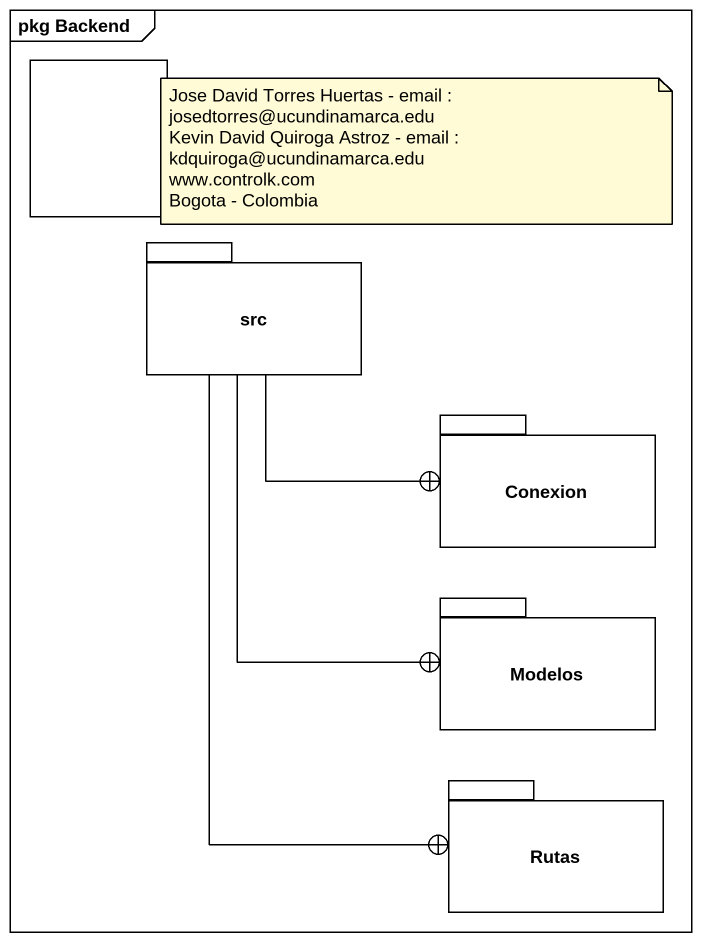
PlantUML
@startuml
mainframe pkg Backend
rectangle " " as rectangle1
package src {
}
package Conexion {
}
package Modelos {
}
package Rutas {
}
src -right-+ Conexion
src --+ Modelos
src --+ Rutas
note as N1
  Jose David Torres Huertas - email : josedtorres@ucundinamarca.edu
  Kevin David Quiroga Astroz - email : kdquiroga@ucundinamarca.edu
  www.controlk.com
  Bogota - Colombia
end note
@enduml
